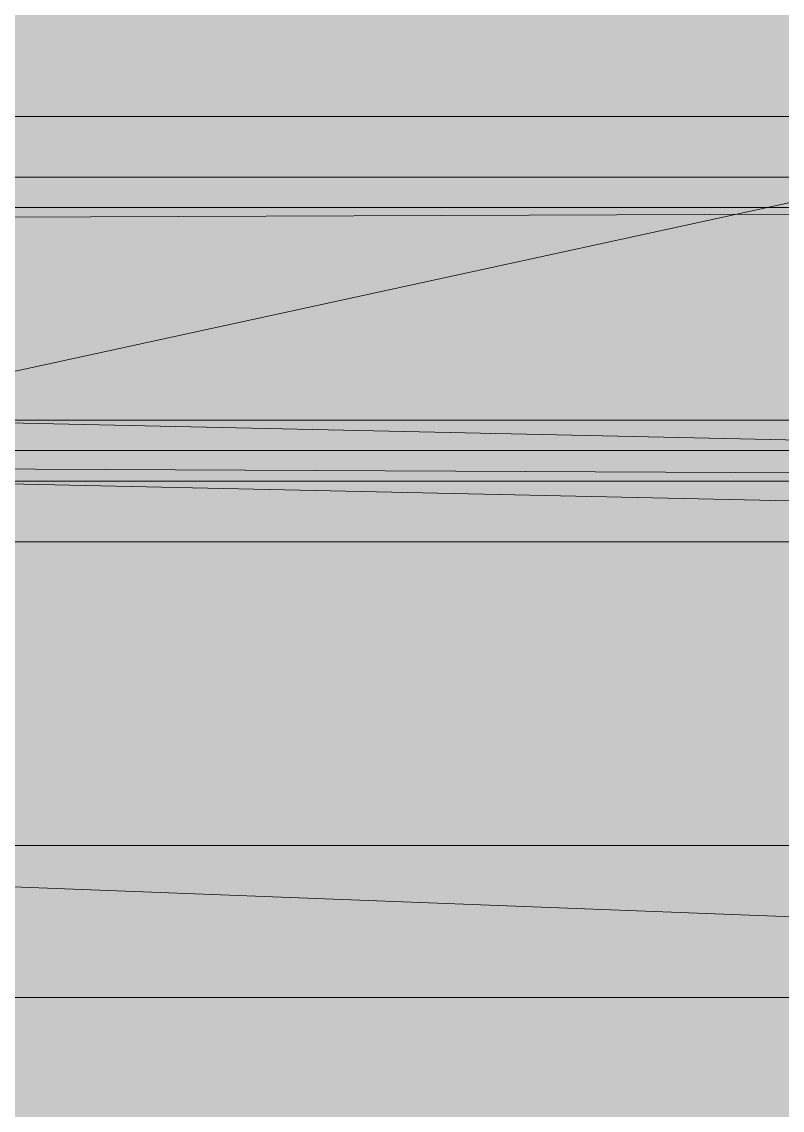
# Model space of a CAD drawing. Header units: millimetres. Extents: x -284281 to 1648660, y -821378 to -151356.
# Drawn here: x -207781.2 to -207721.1, y -270679.9 to -270593.9 of the extents above; entities that cross this region are included whole.
import ezdxf

# ---------------------------------------------------------------- set-up
doc = ezdxf.new("R2010")
doc.units = ezdxf.units.MM
doc.header["$MEASUREMENT"] = 0
doc.layers.add('Sols_ Dalles', color=7, linetype='Continuous')

# ---------------------------------------------------------------- blocks, each defined once
blk = doc.blocks.new('Dalle_14_1', base_point=(217961.309, -273253.269))
at = {"layer": 'Sols_ Dalles', "linetype": 'Continuous', "lineweight": 0, "true_color": 0x2e271c}
blk.add_hatch(color=250, dxfattribs=at).paths.add_polyline_path([(217961.309, -273253.269, 0.415791), (219972.076, -275253.24), (252109.067, -275105.97, 0.414214), (254098.272, -273095.233), (254087.386, -271073.021, -0.001346), (254087.357, -271062.255), (253905.622, -271062.255), (253905.622, -267687.294), (253887.339, -267687.294), (253887.339, -265687.294), (250537.569, -265687.294), (250537.569, -270787.292), (250537.729, -271092.129), (250548.615, -273114.341), (220537.569, -273253.269), (220537.569, -270687.294), (220537.569, -265687.294), (219961.309, -265687.294, 0.258849), (218113.763, -267154.752, 0.098562), (217961.309, -267920.633)])
blk = doc.blocks.new('Forme_51_1')
at = {"color": 7, "linetype": 'Continuous', "lineweight": 20, "flags": 128}
blk.add_lwpolyline([(218250.853, -270671.01), (218586.853, -270671.01)], dxfattribs=at)
blk.add_lwpolyline([(218250.853, -270671.01), (218586.853, -270671.01)], dxfattribs=at)
blk = doc.blocks.new('Forme_52_1')
at = {"color": 7, "linetype": 'Continuous', "lineweight": 20, "flags": 128}
blk.add_lwpolyline([(218250.853, -270671.01), (218586.853, -270671.01)], dxfattribs=at)
blk = doc.blocks.new('Forme_54_1')
at = {"color": 212, "linetype": 'Continuous', "lineweight": 5, "true_color": 0xcb00cc, "flags": 128}
blk.add_lwpolyline([(218574.853, -270671.01), (218398.053, -270671.01), (218262.853, -270671.01)], dxfattribs=at)
at = {"color": 7, "linetype": 'Continuous', "lineweight": 20, "flags": 128}
blk.add_lwpolyline([(218574.853, -270671.01), (218262.853, -270671.01), (218261.293, -270671.118), (218259.745, -270671.418), (218258.269, -270671.922), (218256.853, -270672.618), (218255.557, -270673.494), (218254.369, -270674.526), (218253.337, -270675.702), (218252.461, -270677.01), (218251.765, -270678.414), (218251.261, -270679.902), (218250.961, -270681.45), (218250.853, -270683.01), (218250.961, -270972.582)], dxfattribs=at)
blk = doc.blocks.new('Forme_55_1')
at = {"color": 7, "linetype": 'Continuous', "lineweight": 20, "flags": 128}
for points in [[(218575.249, -270659.01), (218262.469, -270659.01), (218259.721, -270659.19), (218256.637, -270659.802), (218253.661, -270660.81), (218250.841, -270662.202), (218248.225, -270663.954), (218245.873, -270666.018), (218243.797, -270668.382), (218242.045, -270670.998), (218240.665, -270673.818), (218239.645, -270676.794), (218239.033, -270679.878), (218238.853, -270682.614), (218238.853, -270971.406)], [(218262.469, -270659.01), (218574.853, -270671.01), (218576.425, -270671.118), (218577.961, -270671.418), (218579.449, -270671.922), (218580.853, -270672.618), (218582.161, -270673.494), (218583.337, -270674.526), (218584.381, -270675.702), (218585.245, -270677.01), (218585.941, -270678.414), (218586.445, -270679.902), (218586.757, -270681.45), (218586.853, -270683.01), (218586.853, -270971.01), (218586.865, -270991.818)], [(218250.841, -270991.818), (218250.853, -270971.01), (218250.853, -270683.01), (218250.961, -270681.45), (218251.261, -270679.902), (218251.765, -270678.414), (218252.461, -270677.01), (218253.337, -270675.702), (218254.369, -270674.526), (218255.557, -270673.494), (218256.853, -270672.618), (218258.269, -270671.922), (218259.745, -270671.418), (218261.293, -270671.118), (218262.853, -270671.01), (218574.853, -270671.01)]]:
    blk.add_lwpolyline(points, dxfattribs=at)
blk = doc.blocks.new('Forme_56_1')
at = {"color": 7, "linetype": 'Continuous', "lineweight": 20, "flags": 128}
for points in [[(218329.825, -270601.41), (218440.117, -270601.41), (218550.409, -270601.41)], [(218550.409, -270625.41), (218440.117, -270601.41), (218329.825, -270625.41)], [(218337.385, -270625.41), (218557.981, -270625.41)], [(218557.981, -270630.21), (218337.385, -270625.41)], [(218337.385, -270630.21), (218557.981, -270630.21)], [(218557.981, -270635.01), (218337.385, -270630.21)], [(218557.981, -270635.01), (218337.385, -270635.01)]]:
    blk.add_lwpolyline(points, dxfattribs=at)
blk = doc.blocks.new('Forme_58_1')
at = {"color": 7, "linetype": 'Continuous', "lineweight": 20, "flags": 128}
for points in [[(218021.113, -270608.61), (218547.577, -270608.61)], [(218547.577, -270608.61), (218021.113, -270610.603)], [(218021.113, -270627.81), (218547.577, -270627.81)]]:
    blk.add_lwpolyline(points, dxfattribs=at)
blk = doc.blocks.new('Forme_59_1')
at = {"color": 7, "linetype": 'Continuous', "lineweight": 20, "flags": 128}
for points in [[(218548.525, -270606.21), (218028.065, -270606.21)], [(218548.525, -270630.21), (218028.065, -270627.746)], [(218548.525, -270630.21), (218028.065, -270630.21)]]:
    blk.add_lwpolyline(points, dxfattribs=at)

msp = doc.modelspace()

# ---------------------------------------------------------------- hatches: boundary and pattern name
at = {"layer": 'Sols_ Dalles', "linetype": 'Continuous', "lineweight": 0, "true_color": 0x2e271c}
msp.add_hatch(color=250, dxfattribs=at).paths.add_polyline_path([(-208168.02222, -273253.26877, 0.4157911), (-206157.25619, -275253.23979), (-174020.265, -275105.96997, 0.41421356), (-172031.06001, -273095.23292), (-172041.94576, -271073.02067, -0.00134576), (-172041.97474, -271062.25464), (-172041.97474, -267687.29374), (-172041.97474, -265687.29374), (-175591.76314, -265687.29374), (-175591.76314, -270787.29219), (-175591.60232, -271092.1288), (-175580.71657, -273114.34105), (-205591.76314, -273253.26877), (-205591.76314, -270687.29374), (-205591.76314, -265687.29374), (-206168.02222, -265687.29374, 0.25884891), (-208015.56832, -267154.75238, 0.09856162), (-208168.02222, -267920.63319)])

# ---------------------------------------------------------------- linework, layer by layer
at = {"color": 7, "linetype": 'Continuous', "lineweight": 20, "flags": 128}
for points in [[(-207799.50633, -270601.40986), (-207689.21431, -270601.40986), (-207578.92228, -270601.40986)], [(-207578.92228, -270625.40986), (-207689.21431, -270601.40986), (-207799.50633, -270625.40986)], [(-207580.80628, -270606.20986), (-208101.26673, -270606.20986)], [(-208108.21841, -270608.60986), (-207581.75428, -270608.60986)], [(-207581.75428, -270608.60986), (-208108.21841, -270610.60347)], [(-207791.94633, -270625.40986), (-207571.35028, -270625.40986)], [(-207571.35028, -270630.20986), (-207791.94633, -270625.40986)], [(-208108.21841, -270627.80986), (-207581.75428, -270627.80986)], [(-207580.80628, -270630.20986), (-208101.26673, -270627.74627)], [(-207580.80628, -270630.20986), (-208101.26673, -270630.20986)], [(-207791.94633, -270630.20986), (-207571.35028, -270630.20986)], [(-207571.35028, -270635.00986), (-207791.94633, -270630.20986)], [(-207571.35028, -270635.00986), (-207791.94633, -270635.00986)], [(-207554.08228, -270659.00986), (-207866.86235, -270659.00986), (-207869.61035, -270659.18986), (-207872.69435, -270659.80186), (-207875.67035, -270660.80986), (-207878.49035, -270662.20186), (-207881.10635, -270663.95386), (-207883.45835, -270666.01786), (-207885.53435, -270668.38186), (-207887.28635, -270670.99786), (-207888.66635, -270673.81786), (-207889.68636, -270676.79386), (-207890.29836, -270679.87786), (-207890.47836, -270682.61386), (-207890.47836, -270971.40587)], [(-207866.86235, -270659.00986), (-207554.47828, -270671.00986), (-207552.90628, -270671.11786), (-207551.37028, -270671.41786), (-207549.88227, -270671.92186), (-207548.47827, -270672.61786), (-207547.17027, -270673.49386), (-207545.99427, -270674.52586), (-207544.95027, -270675.70186), (-207544.08627, -270677.00986), (-207543.39027, -270678.41386), (-207542.88627, -270679.90186), (-207542.57427, -270681.44986), (-207542.47827, -270683.00986), (-207542.47827, -270971.00987), (-207542.46627, -270991.81787)], [(-207878.49035, -270991.81787), (-207878.47835, -270971.00987), (-207878.47835, -270683.00986), (-207878.37035, -270681.44986), (-207878.07035, -270679.90186), (-207877.56635, -270678.41386), (-207876.87035, -270677.00986), (-207875.99435, -270675.70186), (-207874.96235, -270674.52586), (-207873.77435, -270673.49386), (-207872.47835, -270672.61786), (-207871.06235, -270671.92186), (-207869.58635, -270671.41786), (-207868.03835, -270671.11786), (-207866.47835, -270671.00986), (-207554.47828, -270671.00986)], [(-207878.47835, -270671.00986), (-207542.47827, -270671.00986)], [(-207878.47835, -270671.00986), (-207542.47827, -270671.00986)], [(-207878.47835, -270671.00986), (-207542.47827, -270671.00986)], [(-207554.47828, -270671.00986), (-207866.47835, -270671.00986), (-207868.03835, -270671.11786), (-207869.58635, -270671.41786), (-207871.06235, -270671.92186), (-207872.47835, -270672.61786), (-207873.77435, -270673.49386), (-207874.96235, -270674.52586), (-207875.99435, -270675.70186), (-207876.87035, -270677.00986), (-207877.56635, -270678.41386), (-207878.07035, -270679.90186), (-207878.37035, -270681.44986), (-207878.47835, -270683.00986), (-207878.37035, -270972.58187)]]:
    msp.add_lwpolyline(points, dxfattribs=at)
at = {"color": 212, "linetype": 'Continuous', "lineweight": 5, "true_color": 0xcb00cc, "flags": 128}
msp.add_lwpolyline([(-207554.47828, -270671.00986), (-207731.27844, -270671.00986), (-207866.47835, -270671.00986)], dxfattribs=at)

# ---------------------------------------------------------------- block references
at = {"linetype": 'Continuous', "lineweight": 0}
for name in ['Forme_56_1', 'Forme_59_1', 'Forme_58_1', 'Forme_55_1', 'Forme_51_1', 'Forme_52_1', 'Forme_54_1']:
    msp.add_blockref(name, (-426129.3317, 0), dxfattribs=at)
at = {"layer": 'Sols_ Dalles', "color": 250, "linetype": 'Continuous', "lineweight": 5, "true_color": 0x1f1f1f}
msp.add_blockref('Dalle_14_1', (-208168.02222, -273253.26877), dxfattribs=at)

doc.saveas('drawing.dxf')
